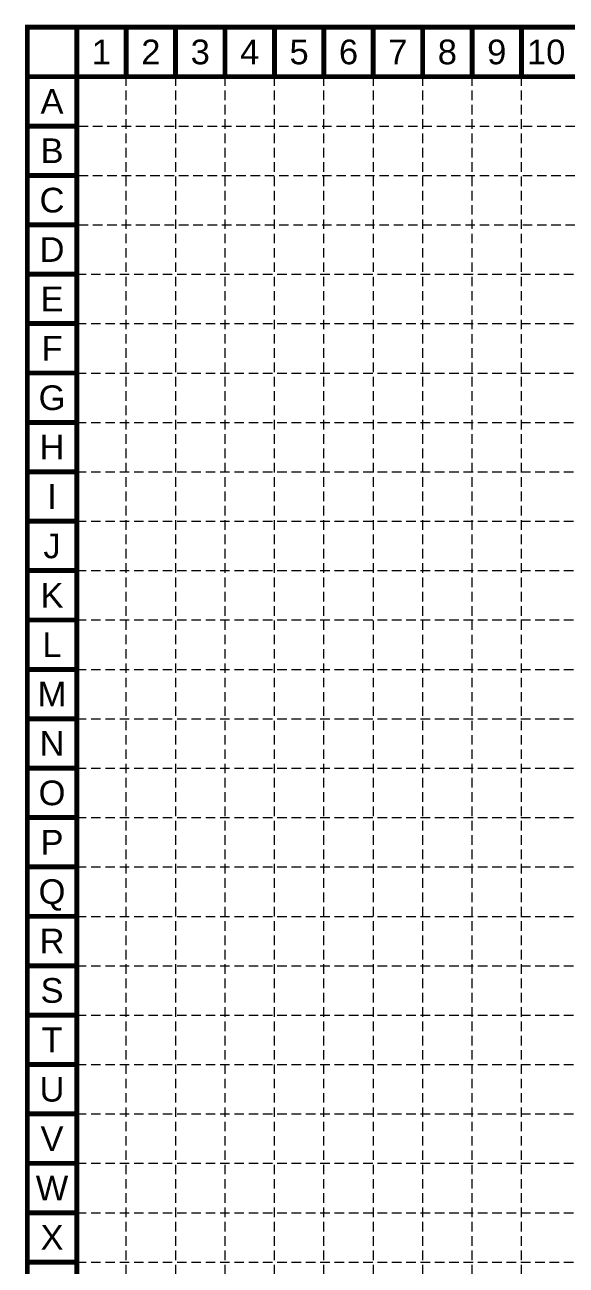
# Model space of a CAD drawing. Header units: inches. Extents: x 3477 to 7207, y 2621 to 4955.
# Drawn here: x 3477 to 4114, y 3493 to 4955 of the extents above; entities that cross this region are included whole.
import ezdxf
from ezdxf.enums import TextEntityAlignment as Align

# ---------------------------------------------------------------- set-up
doc = ezdxf.new("R2010")
doc.units = ezdxf.units.IN
doc.header["$MEASUREMENT"] = 0
doc.linetypes.add('HIDDEN', pattern=[0.375, 0.25, -0.125])
doc.layers.add('BASE', color=7, linetype='Continuous')
doc.layers.add('GRID', color=254, linetype='HIDDEN')
doc.styles.get("Standard").update_dxf_attribs({"font": 'ARIAL.TTF'})

msp = doc.modelspace()

# ---------------------------------------------------------------- linework, layer by layer
at = {"layer": 'BASE', "const_width": 5.82}
for points in [[(3479.6, 2624), (7204.4, 2624), (7204.4, 4952), (3479.6, 4952)], [(3537.8, 2682.2), (7146.2, 2682.2), (7146.2, 4893.8), (3537.8, 4893.8)]]:
    msp.add_lwpolyline(points, close=True, dxfattribs=at)
for points in [[(3537.8, 4893.8), (3537.8, 4952)], [(3596, 4893.8), (3596, 4952)], [(3654.2, 4893.8), (3654.2, 4952)], [(3712.4, 4893.8), (3712.4, 4952)], [(3770.6, 4893.8), (3770.6, 4952)], [(3828.8, 4893.8), (3828.8, 4952)], [(3887, 4893.8), (3887, 4952)], [(3945.2, 4893.8), (3945.2, 4952)], [(4003.4, 4893.8), (4003.4, 4952)], [(4061.6, 4893.8), (4061.6, 4952)], [(3537.8, 4893.8), (3479.6, 4893.8)], [(3537.8, 4835.6), (3479.6, 4835.6)], [(3537.8, 4777.4), (3479.6, 4777.4)], [(3537.8, 4719.2), (3479.6, 4719.2)], [(3537.8, 4661), (3479.6, 4661)], [(3537.8, 4602.8), (3479.6, 4602.8)], [(3537.8, 4544.6), (3479.6, 4544.6)], [(3537.8, 4486.4), (3479.6, 4486.4)], [(3537.8, 4428.2), (3479.6, 4428.2)], [(3537.8, 4370), (3479.6, 4370)], [(3537.8, 4311.8), (3537.8, 4370)], [(3537.8, 4311.8), (3479.6, 4311.8)], [(3537.8, 4253.6), (3479.6, 4253.6)], [(3537.8, 4195.4), (3479.6, 4195.4)], [(3537.8, 4137.2), (3479.6, 4137.2)], [(3537.8, 4079), (3479.6, 4079)], [(3537.8, 4020.8), (3479.6, 4020.8)], [(3537.8, 3962.6), (3479.6, 3962.6)], [(3537.8, 3904.4), (3479.6, 3904.4)], [(3537.8, 3846.2), (3479.6, 3846.2)], [(3537.8, 3788), (3479.6, 3788)], [(3537.8, 3729.8), (3479.6, 3729.8)], [(3537.8, 3671.6), (3479.6, 3671.6)], [(3537.8, 3613.4), (3479.6, 3613.4)], [(3537.8, 3555.2), (3479.6, 3555.2)], [(3537.8, 3497), (3479.6, 3497)]]:
    msp.add_lwpolyline(points, dxfattribs=at)
at = {"layer": 'GRID', "color": 252, "linetype": 'HIDDEN', "lineweight": 0, "ltscale": 45}
for p, q in [((3595.8, 4894.3), (3595.8, 2856.5)), ((3654, 4894.3), (3654, 2856.5)), ((3712.2, 4894.3), (3712.2, 2856.5)), ((3770.4, 4894.3), (3770.4, 2856.5)), ((3828.6, 4894.3), (3828.6, 2856.5)), ((3886.8, 4894.3), (3886.8, 2856.5)), ((3945, 4894.3), (3945, 2856.5)), ((4003.2, 4894.3), (4003.2, 2856.5)), ((4061.4, 4894.3), (4061.4, 2856.5)), ((3539.9, 4835.4), (7148.3, 4835.4)), ((3539.9, 4777.2), (7148.3, 4777.2)), ((3539.9, 4719), (7148.3, 4719)), ((3537.8, 4661), (7146.2, 4661)), ((3537.8, 4602.8), (7146.2, 4602.8)), ((3537.8, 4544.6), (7146.2, 4544.6)), ((3537.8, 4486.4), (7146.2, 4486.4)), ((3537.8, 4428.2), (7146.2, 4428.2)), ((3537.8, 4370), (7146.2, 4370)), ((3537.8, 4311.8), (7146.2, 4311.8)), ((3537.8, 4253.6), (7146.2, 4253.6)), ((3537.8, 4195.4), (7146.2, 4195.4)), ((3537.8, 4137.2), (7146.2, 4137.2)), ((3537.8, 4079), (7146.2, 4079)), ((3537.8, 4020.8), (7146.2, 4020.8)), ((3537.8, 3962.6), (7146.2, 3962.6)), ((3537.8, 3904.4), (7146.2, 3904.4)), ((3537.8, 3846.2), (7146.2, 3846.2)), ((3537.8, 3788), (7146.2, 3788)), ((3537.8, 3729.8), (7146.2, 3729.8)), ((3537.8, 3671.6), (7146.2, 3671.6)), ((3537.8, 3613.4), (7146.2, 3613.4)), ((3537.8, 3555.2), (7146.2, 3555.2)), ((3537.8, 3497), (7146.2, 3497))]:
    msp.add_line(p, q, dxfattribs=at)

# ---------------------------------------------------------------- texts
at = {"layer": 'BASE'}
for s, p in [('1', (3566.9, 4922.9)), ('2', (3625.1, 4922.9)), ('3', (3683.3, 4922.9)), ('4', (3741.5, 4922.9)), ('5', (3799.7, 4922.9)), ('6', (3857.9, 4922.9)), ('7', (3916.1, 4922.9)), ('8', (3974.3, 4922.9)), ('9', (4032.5, 4922.9)), ('10', (4090.7, 4922.9)), ('A', (3508.7, 4864.7)), ('B', (3508.7, 4806.5)), ('C', (3508.7, 4748.3)), ('D', (3508.7, 4690.1)), ('E', (3508.7, 4631.9)), ('F', (3508.7, 4573.7)), ('G', (3508.7, 4515.5)), ('H', (3508.7, 4457.3)), ('I', (3508.7, 4399.1)), ('J', (3508.7, 4340.9)), ('K', (3508.7, 4282.7)), ('L', (3508.7, 4224.5)), ('M', (3508.7, 4166.3)), ('N', (3508.7, 4108.1)), ('O', (3508.7, 4049.9)), ('P', (3508.7, 3991.7)), ('Q', (3508.7, 3933.5)), ('R', (3508.7, 3875.3)), ('S', (3508.7, 3817.1)), ('T', (3508.7, 3758.9)), ('U', (3508.7, 3700.7)), ('V', (3508.7, 3642.5)), ('W', (3508.7, 3584.3)), ('X', (3508.7, 3526.1))]:
    msp.add_text(s, height=29.1, dxfattribs=at).set_placement(p, align=Align.MIDDLE_CENTER)

doc.saveas('drawing.dxf')
